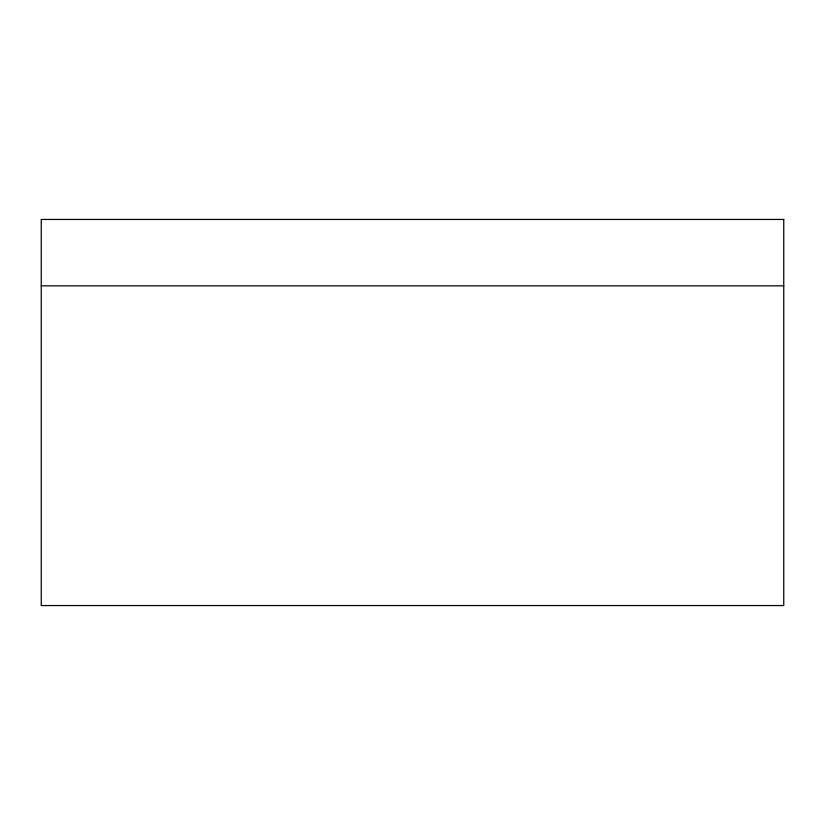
<?xml version="1.0" encoding="UTF-8"?>
<svg xmlns="http://www.w3.org/2000/svg" width="825" height="825" viewBox="0 0 825 825"><rect width="100%" height="100%" fill="white"/><g stroke="black" fill="none" stroke-linecap="round" stroke-linejoin="round"><path stroke-width="1.24" d="M41.25 285.842L783.75 285.842M783.75 219.45L41.25 219.45L41.25 605.55L783.75 605.55L783.75 219.45"/></g></svg>
